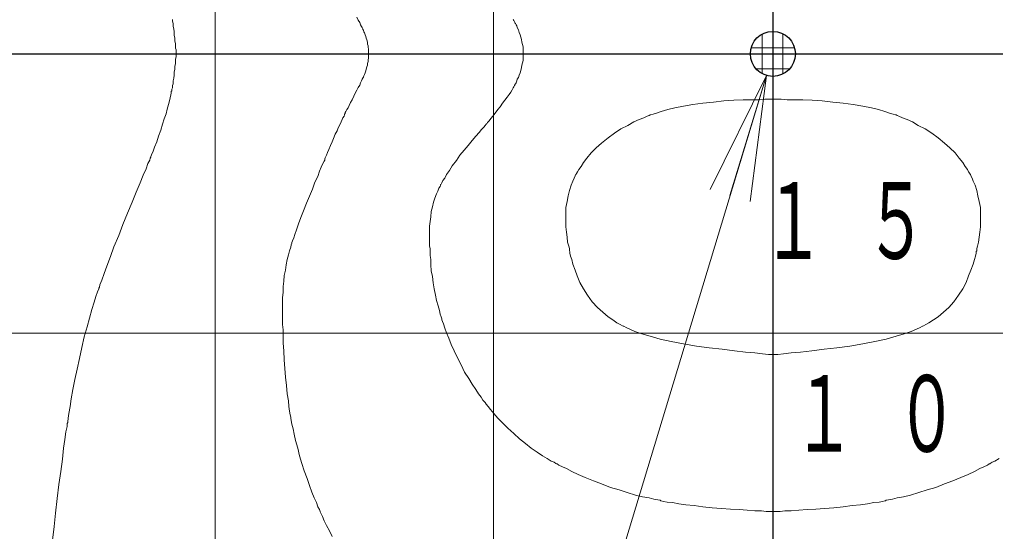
# Model space of a CAD drawing. Units: millimetres on the paper, scale 1:30. Extents: x 1315 to 1680, y -330 to -40.
# Drawn here: x 1597.23 to 1620.58, y -114.56 to -102.32 of the extents above; entities that cross this region are included whole.
import ezdxf

# ---------------------------------------------------------------- set-up
doc = ezdxf.new("R2010")
doc.units = ezdxf.units.MM
doc.layers.add('1_300', color=7, linetype='Continuous', lineweight=13)
doc.styles.add('ＭＳ ゴシック', font='')
doc.styles.get('ＭＳ ゴシック').set_extended_font_data('MS Gothic')

msp = doc.modelspace()

# ---------------------------------------------------------------- linework, layer by layer
at = {"layer": '1_300', "color": 70}
for p, q in [((1601.911, -49.742), (1601.911, -156.53)), ((1608.578, -49.742), (1608.578, -156.53)), ((1568.537, -109.822), (1661.977, -109.822))]:
    msp.add_line(p, q, dxfattribs=at)
at = {"layer": '1_300', "color": 1, "lineweight": 25}
for p, q in [((1615.258, -49.742), (1615.258, -156.53)), ((1568.537, -103.142), (1661.977, -103.142))]:
    msp.add_line(p, q, dxfattribs=at)
at = {"layer": '1_300'}
for p, q in [((1615, -103.615), (1615, -102.668)), ((1615.5, -103.623), (1615.5, -102.66)), ((1614.738, -103), (1615.778, -103)), ((1613.754, -106.384), (1615.102, -103.657)), ((1615.102, -103.657), (1614.232, -106.529)), ((1615.102, -103.657), (1614.711, -106.673)), ((1614.856, -103.5), (1615.661, -103.5))]:
    msp.add_line(p, q, dxfattribs=at)
at = {"layer": '1_300', "color": 4}
for points in [[(1604.718, -114.685), (1604.648, -114.545), (1604.578, -114.419), (1604.522, -114.307), (1604.48, -114.209), (1604.452, -114.139), (1604.438, -114.111), (1604.424, -114.097), (1604.424, -114.083), (1604.41, -114.041), (1604.368, -113.971), (1604.339, -113.873), (1604.284, -113.761), (1604.227, -113.621), (1604.171, -113.467), (1604.115, -113.299), (1604.045, -113.117), (1603.989, -112.935), (1603.933, -112.752), (1603.891, -112.57), (1603.835, -112.388), (1603.807, -112.234), (1603.779, -112.108), (1603.751, -111.996), (1603.737, -111.912), (1603.723, -111.856), (1603.723, -111.842), (1603.723, -111.828), (1603.709, -111.772), (1603.695, -111.688), (1603.681, -111.576), (1603.667, -111.436), (1603.639, -111.268), (1603.625, -111.072), (1603.597, -110.876), (1603.583, -110.666), (1603.569, -110.456), (1603.555, -110.245), (1603.541, -110.063), (1603.541, -109.895), (1603.541, -109.741), (1603.527, -109.615), (1603.527, -109.517), (1603.527, -109.447), (1603.527, -109.405), (1603.527, -109.391), (1603.527, -109.377), (1603.527, -109.335), (1603.527, -109.279), (1603.527, -109.181), (1603.527, -109.083), (1603.527, -108.971), (1603.541, -108.845), (1603.541, -108.705), (1603.555, -108.579), (1603.569, -108.439), (1603.597, -108.313), (1603.611, -108.187), (1603.639, -108.061), (1603.667, -107.949), (1603.695, -107.851), (1603.723, -107.767), (1603.737, -107.711), (1603.751, -107.668), (1603.751, -107.654), (1603.765, -107.613), (1603.793, -107.542), (1603.821, -107.458), (1603.863, -107.346), (1603.905, -107.206), (1603.961, -107.052), (1604.031, -106.898), (1604.101, -106.716), (1604.171, -106.548), (1604.241, -106.38), (1604.298, -106.212), (1604.368, -106.072), (1604.41, -105.946), (1604.452, -105.848), (1604.494, -105.764), (1604.522, -105.708), (1604.536, -105.68), (1604.536, -105.666), (1604.536, -105.652), (1604.55, -105.624), (1604.578, -105.568), (1604.606, -105.498), (1604.634, -105.428), (1604.676, -105.33), (1604.718, -105.245), (1604.746, -105.162), (1604.788, -105.064), (1604.83, -104.979), (1604.858, -104.909), (1604.9, -104.84), (1604.928, -104.769), (1604.956, -104.713), (1604.97, -104.671), (1604.998, -104.629), (1605.012, -104.601), (1605.012, -104.573), (1605.026, -104.573), (1605.026, -104.545), (1605.04, -104.517), (1605.068, -104.475), (1605.096, -104.433), (1605.124, -104.377), (1605.152, -104.307), (1605.194, -104.237), (1605.236, -104.153), (1605.264, -104.083), (1605.306, -104.013), (1605.334, -103.943), (1605.376, -103.887), (1605.39, -103.831), (1605.418, -103.789), (1605.432, -103.747), (1605.446, -103.719), (1605.446, -103.705), (1605.46, -103.705), (1605.46, -103.691), (1605.474, -103.663), (1605.488, -103.635), (1605.502, -103.593), (1605.516, -103.551), (1605.53, -103.509), (1605.544, -103.453), (1605.558, -103.411), (1605.558, -103.369), (1605.572, -103.327), (1605.572, -103.285), (1605.586, -103.243), (1605.586, -103.215), (1605.586, -103.187), (1605.586, -103.159), (1605.586, -103.145), (1605.586, -103.131), (1605.586, -103.117), (1605.586, -103.103), (1605.586, -103.089), (1605.586, -103.061), (1605.586, -103.019), (1605.572, -102.991), (1605.572, -102.949), (1605.558, -102.907), (1605.558, -102.865), (1605.544, -102.809), (1605.53, -102.767), (1605.516, -102.725), (1605.502, -102.683), (1605.488, -102.64), (1605.474, -102.613), (1605.46, -102.585), (1605.46, -102.57), (1605.446, -102.57), (1605.446, -102.557), (1605.446, -102.542), (1605.432, -102.515), (1605.418, -102.487), (1605.39, -102.444), (1605.376, -102.389), (1605.334, -102.333), (1605.306, -102.263)], [(1598.023, -114.769), (1598.065, -114.447), (1598.093, -114.125), (1598.135, -113.775), (1598.177, -113.439), (1598.219, -113.131), (1598.261, -112.837), (1598.289, -112.57), (1598.317, -112.36), (1598.345, -112.178), (1598.373, -112.052), (1598.373, -111.982), (1598.387, -111.954), (1598.387, -111.94), (1598.401, -111.856), (1598.415, -111.744), (1598.443, -111.576), (1598.471, -111.394), (1598.513, -111.17), (1598.555, -110.932), (1598.611, -110.68), (1598.667, -110.428), (1598.723, -110.161), (1598.779, -109.909), (1598.849, -109.671), (1598.905, -109.461), (1598.961, -109.251), (1599.018, -109.083), (1599.06, -108.943), (1599.102, -108.831), (1599.13, -108.761), (1599.13, -108.747), (1599.144, -108.719), (1599.158, -108.663), (1599.2, -108.551), (1599.256, -108.397), (1599.326, -108.215), (1599.41, -107.991), (1599.494, -107.753), (1599.606, -107.486), (1599.704, -107.22), (1599.816, -106.954), (1599.928, -106.688), (1600.026, -106.45), (1600.124, -106.226), (1600.194, -106.044), (1600.264, -105.89), (1600.306, -105.764), (1600.348, -105.68), (1600.362, -105.638), (1600.376, -105.61), (1600.376, -105.596), (1600.39, -105.554), (1600.432, -105.47), (1600.46, -105.372), (1600.516, -105.245), (1600.558, -105.106), (1600.614, -104.966), (1600.656, -104.825), (1600.698, -104.699), (1600.74, -104.573), (1600.768, -104.461), (1600.796, -104.349), (1600.824, -104.265), (1600.838, -104.195), (1600.852, -104.125), (1600.866, -104.083), (1600.866, -104.041), (1600.88, -104.027), (1600.88, -104.013), (1600.88, -103.985), (1600.894, -103.957), (1600.894, -103.901), (1600.908, -103.859), (1600.908, -103.789), (1600.922, -103.719), (1600.936, -103.649), (1600.936, -103.579), (1600.95, -103.509), (1600.95, -103.439), (1600.964, -103.383), (1600.964, -103.313), (1600.964, -103.271), (1600.978, -103.215), (1600.978, -103.187), (1600.978, -103.159), (1600.978, -103.145), (1600.978, -103.131), (1600.978, -103.117), (1600.978, -103.089), (1600.978, -103.047), (1600.964, -103.005), (1600.964, -102.949), (1600.964, -102.893), (1600.95, -102.837), (1600.95, -102.767), (1600.936, -102.697), (1600.936, -102.613), (1600.922, -102.542), (1600.908, -102.487), (1600.908, -102.416), (1600.894, -102.361), (1600.894, -102.318)], [(1620.67, -112.822), (1620.572, -112.878), (1620.502, -112.906), (1620.46, -112.935), (1620.446, -112.948), (1620.432, -112.948), (1620.39, -112.976), (1620.306, -113.019), (1620.208, -113.061), (1620.082, -113.131), (1619.927, -113.201), (1619.759, -113.271), (1619.563, -113.355), (1619.367, -113.425), (1619.157, -113.509), (1618.947, -113.565), (1618.751, -113.635), (1618.555, -113.691), (1618.387, -113.733), (1618.233, -113.761), (1618.121, -113.789), (1618.023, -113.803), (1617.967, -113.817), (1617.953, -113.831), (1617.939, -113.831), (1617.883, -113.845), (1617.799, -113.859), (1617.673, -113.873), (1617.519, -113.901), (1617.351, -113.929), (1617.154, -113.943), (1616.944, -113.971), (1616.72, -113.999), (1616.496, -114.013), (1616.286, -114.027), (1616.076, -114.041), (1615.88, -114.055), (1615.698, -114.069), (1615.544, -114.069), (1615.432, -114.083), (1615.334, -114.083), (1615.278, -114.083), (1615.264, -114.083), (1615.25, -114.083), (1615.194, -114.083), (1615.096, -114.083), (1614.984, -114.069), (1614.83, -114.069), (1614.647, -114.055), (1614.451, -114.041), (1614.241, -114.027), (1614.031, -114.013), (1613.807, -113.999), (1613.583, -113.971), (1613.373, -113.943), (1613.177, -113.929), (1613.009, -113.901), (1612.855, -113.873), (1612.729, -113.859), (1612.645, -113.845), (1612.589, -113.831), (1612.575, -113.831), (1612.561, -113.817), (1612.505, -113.803), (1612.407, -113.789), (1612.295, -113.761), (1612.14, -113.733), (1611.972, -113.691), (1611.776, -113.635), (1611.58, -113.565), (1611.37, -113.509), (1611.16, -113.425), (1610.964, -113.355), (1610.768, -113.271), (1610.6, -113.201), (1610.446, -113.131), (1610.32, -113.061), (1610.222, -113.019), (1610.138, -112.976), (1610.096, -112.948), (1610.082, -112.948), (1610.068, -112.935), (1610.026, -112.906), (1609.956, -112.878), (1609.858, -112.822), (1609.746, -112.752), (1609.62, -112.669), (1609.479, -112.57), (1609.339, -112.458), (1609.199, -112.346), (1609.059, -112.22), (1608.919, -112.094), (1608.793, -111.968), (1608.681, -111.856), (1608.583, -111.744), (1608.499, -111.646), (1608.443, -111.576), (1608.401, -111.52), (1608.373, -111.478), (1608.359, -111.464), (1608.345, -111.45), (1608.317, -111.422), (1608.275, -111.352), (1608.219, -111.268), (1608.149, -111.17), (1608.065, -111.044), (1607.981, -110.904), (1607.883, -110.75), (1607.799, -110.582), (1607.715, -110.414), (1607.631, -110.245), (1607.561, -110.092), (1607.505, -109.937), (1607.449, -109.811), (1607.407, -109.699), (1607.379, -109.601), (1607.351, -109.545), (1607.337, -109.503), (1607.337, -109.489), (1607.337, -109.475), (1607.323, -109.433), (1607.295, -109.363), (1607.281, -109.279), (1607.253, -109.167), (1607.211, -109.041), (1607.183, -108.915), (1607.155, -108.761), (1607.127, -108.621), (1607.113, -108.467), (1607.085, -108.327), (1607.071, -108.187), (1607.071, -108.061), (1607.057, -107.963), (1607.057, -107.865), (1607.057, -107.794), (1607.043, -107.739), (1607.043, -107.711), (1607.043, -107.696), (1607.043, -107.654), (1607.043, -107.613), (1607.043, -107.542), (1607.043, -107.458), (1607.043, -107.36), (1607.043, -107.262), (1607.057, -107.15), (1607.071, -107.038), (1607.085, -106.912), (1607.113, -106.8), (1607.141, -106.688), (1607.169, -106.59), (1607.211, -106.492), (1607.239, -106.422), (1607.267, -106.352), (1607.295, -106.31), (1607.309, -106.282), (1607.309, -106.268), (1607.323, -106.254), (1607.337, -106.226), (1607.365, -106.17), (1607.407, -106.114), (1607.449, -106.03), (1607.519, -105.932), (1607.589, -105.82), (1607.687, -105.694), (1607.771, -105.568), (1607.869, -105.442), (1607.967, -105.33), (1608.065, -105.217), (1608.149, -105.106), (1608.233, -105.021), (1608.289, -104.951), (1608.345, -104.895), (1608.373, -104.853), (1608.401, -104.825), (1608.401, -104.811), (1608.415, -104.811), (1608.429, -104.783), (1608.471, -104.741), (1608.513, -104.685), (1608.555, -104.629), (1608.611, -104.559), (1608.681, -104.475), (1608.737, -104.405), (1608.793, -104.321), (1608.849, -104.251), (1608.905, -104.181), (1608.947, -104.111), (1608.989, -104.055), (1609.017, -103.999), (1609.045, -103.957), (1609.059, -103.929), (1609.073, -103.901), (1609.087, -103.887), (1609.087, -103.873), (1609.101, -103.859), (1609.115, -103.831), (1609.129, -103.789), (1609.143, -103.747), (1609.171, -103.705), (1609.185, -103.649), (1609.213, -103.593), (1609.227, -103.537), (1609.241, -103.467), (1609.255, -103.411), (1609.269, -103.355), (1609.283, -103.299), (1609.283, -103.257), (1609.283, -103.215), (1609.283, -103.173), (1609.283, -103.159), (1609.283, -103.145), (1609.283, -103.131), (1609.283, -103.117), (1609.283, -103.089), (1609.283, -103.061), (1609.283, -103.019), (1609.283, -102.977), (1609.269, -102.921), (1609.255, -102.865), (1609.241, -102.795), (1609.227, -102.739), (1609.213, -102.683), (1609.185, -102.627), (1609.171, -102.57), (1609.143, -102.515), (1609.129, -102.472), (1609.115, -102.444), (1609.101, -102.416), (1609.087, -102.402), (1609.087, -102.389), (1609.073, -102.374), (1609.059, -102.346), (1609.045, -102.318)]]:
    msp.add_lwpolyline(points, dxfattribs=at)
at = {"layer": '1_300'}
msp.add_lwpolyline([(1615.102, -103.657), (1596.125, -166.306), (1583.576, -166.306)], dxfattribs=at)
at = {"layer": '1_300', "color": 4}
msp.add_lwpolyline([(1615.264, -110.329), (1615.236, -110.329), (1615.152, -110.329), (1615.011, -110.316), (1614.83, -110.288), (1614.606, -110.273), (1614.339, -110.245), (1614.045, -110.203), (1613.737, -110.175), (1613.429, -110.133), (1613.121, -110.077), (1612.827, -110.021), (1612.561, -109.965), (1612.323, -109.895), (1612.127, -109.839), (1611.959, -109.783), (1611.832, -109.727), (1611.748, -109.685), (1611.692, -109.657), (1611.678, -109.657), (1611.664, -109.643), (1611.608, -109.615), (1611.524, -109.573), (1611.426, -109.503), (1611.314, -109.433), (1611.188, -109.321), (1611.062, -109.209), (1610.936, -109.069), (1610.824, -108.915), (1610.726, -108.761), (1610.642, -108.607), (1610.572, -108.453), (1610.53, -108.313), (1610.474, -108.173), (1610.446, -108.061), (1610.418, -107.977), (1610.404, -107.907), (1610.404, -107.865), (1610.39, -107.851), (1610.39, -107.837), (1610.39, -107.794), (1610.376, -107.739), (1610.348, -107.641), (1610.334, -107.528), (1610.32, -107.402), (1610.306, -107.276), (1610.306, -107.122), (1610.306, -106.968), (1610.306, -106.814), (1610.334, -106.674), (1610.362, -106.534), (1610.39, -106.408), (1610.432, -106.282), (1610.474, -106.184), (1610.502, -106.114), (1610.53, -106.058), (1610.544, -106.016), (1610.558, -106.016), (1610.558, -106.002), (1610.586, -105.96), (1610.614, -105.904), (1610.67, -105.834), (1610.726, -105.736), (1610.81, -105.638), (1610.908, -105.512), (1611.034, -105.386), (1611.16, -105.274), (1611.314, -105.147), (1611.468, -105.036), (1611.622, -104.938), (1611.79, -104.853), (1611.931, -104.769), (1612.057, -104.713), (1612.168, -104.671), (1612.253, -104.629), (1612.295, -104.615), (1612.323, -104.601), (1612.336, -104.601), (1612.393, -104.587), (1612.477, -104.559), (1612.589, -104.517), (1612.743, -104.475), (1612.911, -104.433), (1613.121, -104.391), (1613.345, -104.349), (1613.583, -104.321), (1613.835, -104.293), (1614.087, -104.265), (1614.325, -104.251), (1614.549, -104.237), (1614.76, -104.237), (1614.928, -104.237), (1615.068, -104.223), (1615.18, -104.223), (1615.236, -104.223), (1615.264, -104.223), (1615.292, -104.223), (1615.348, -104.223), (1615.46, -104.223), (1615.6, -104.237), (1615.768, -104.237), (1615.978, -104.237), (1616.202, -104.251), (1616.44, -104.265), (1616.692, -104.293), (1616.944, -104.321), (1617.183, -104.349), (1617.407, -104.391), (1617.617, -104.433), (1617.785, -104.475), (1617.939, -104.517), (1618.051, -104.559), (1618.135, -104.587), (1618.191, -104.601), (1618.205, -104.601), (1618.233, -104.615), (1618.275, -104.629), (1618.359, -104.671), (1618.471, -104.713), (1618.597, -104.769), (1618.737, -104.853), (1618.905, -104.938), (1619.059, -105.036), (1619.213, -105.147), (1619.367, -105.274), (1619.493, -105.386), (1619.619, -105.512), (1619.717, -105.638), (1619.801, -105.736), (1619.858, -105.834), (1619.913, -105.904), (1619.941, -105.96), (1619.969, -106.002), (1619.969, -106.016), (1619.984, -106.016), (1619.997, -106.058), (1620.026, -106.114), (1620.054, -106.184), (1620.095, -106.282), (1620.137, -106.408), (1620.165, -106.534), (1620.194, -106.674), (1620.222, -106.814), (1620.222, -106.968), (1620.222, -107.122), (1620.222, -107.276), (1620.208, -107.402), (1620.194, -107.528), (1620.18, -107.641), (1620.152, -107.739), (1620.137, -107.794), (1620.137, -107.837), (1620.137, -107.851), (1620.124, -107.865), (1620.124, -107.907), (1620.11, -107.977), (1620.082, -108.061), (1620.054, -108.173), (1619.997, -108.313), (1619.941, -108.453), (1619.886, -108.607), (1619.801, -108.761), (1619.703, -108.915), (1619.591, -109.069), (1619.465, -109.209), (1619.339, -109.321), (1619.213, -109.433), (1619.101, -109.503), (1618.989, -109.573), (1618.919, -109.615), (1618.863, -109.643), (1618.849, -109.657), (1618.835, -109.657), (1618.779, -109.685), (1618.695, -109.727), (1618.569, -109.783), (1618.401, -109.839), (1618.205, -109.895), (1617.967, -109.965), (1617.701, -110.021), (1617.407, -110.077), (1617.098, -110.133), (1616.79, -110.175), (1616.482, -110.203), (1616.188, -110.245), (1615.922, -110.273), (1615.698, -110.288), (1615.516, -110.316), (1615.376, -110.329), (1615.292, -110.329)], close=True, dxfattribs=at)
at = {"layer": '1_300', "color": 2, "lineweight": 25}
msp.add_circle((1615.258, -103.142), 0.539, dxfattribs=at)

# ---------------------------------------------------------------- texts
at = {"layer": '1_300', "char_height": 1.833, "attachment_point": 4, "style": 'ＭＳ ゴシック'}
for s, insert in [('\\T1.64;\\W0.6;１５', (1614.998, -107.142)), ('\\T1.64;\\W0.6;１０', (1615.73, -111.755))]:
    msp.add_mtext(s, dxfattribs=dict(at, insert=insert))

doc.saveas('drawing.dxf')
